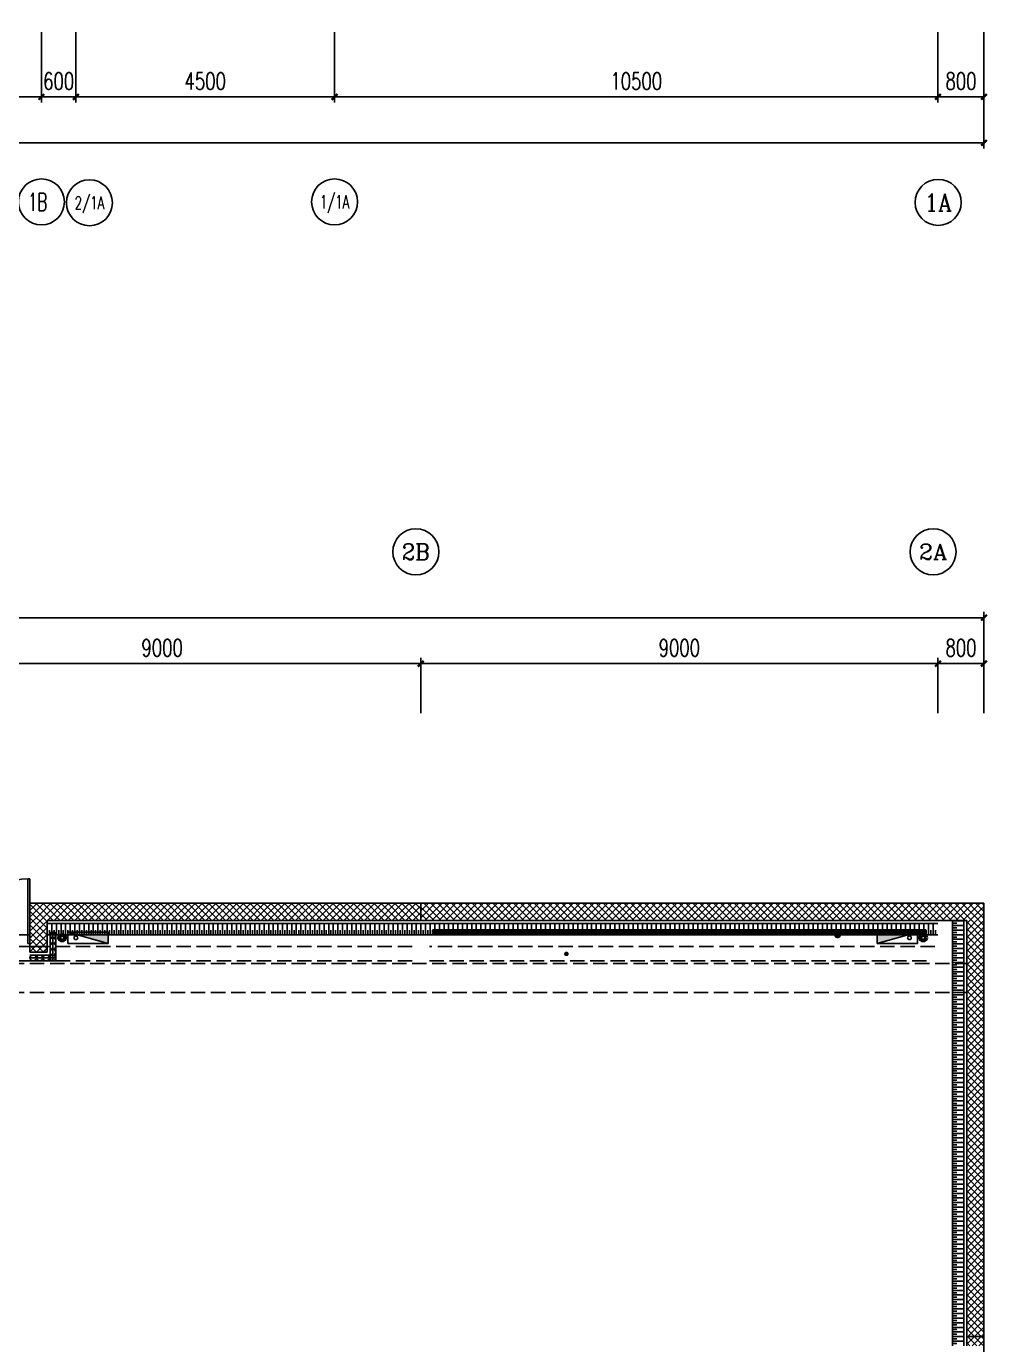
# Model space of a CAD drawing. Extents: x -474411 to 577939, y 0 to 1014176.
# Drawn here: x -144716 to -127990, y 715540 to 738480 of the extents above; entities that cross this region are included whole.
import ezdxf
from ezdxf.enums import TextEntityAlignment as Align

# ---------------------------------------------------------------- set-up
doc = ezdxf.new("R2010")
doc.units = 0
doc.header["$LTSCALE"] = 1000
doc.header["$MEASUREMENT"] = 0
doc.linetypes.add('CENTER', pattern=[2, 1.25, -0.25, 0.25, -0.25])
doc.linetypes.add('DASH', pattern=[0.35, 0.25, -0.1])
doc.layers.get('Defpoints').update_dxf_attribs({"color": 210})
for name, color, linetype in [('10平面$0$WINDOW', 4, 'Continuous'), ('A-AXIS-D', 1, 'Continuous'), ('A-AXIS-SYMB', 3, 'Continuous'), ('A-HATCH-2', 251, 'Continuous'), ('A-LIN-V', 9, 'Continuous'), ('A-SFCE', 30, 'Continuous'), ('A-WINDOW', 140, 'Continuous'), ('AS-WALL', 40, 'Continuous'), ('AS-结构边线层', 200, 'Continuous'), ('DIM_SYMB', 3, 'Continuous'), ('PUB_HATCH', 8, 'Continuous'), ('PUB_TEXT', 7, 'Continuous'), ('SB_ZF消火栓', 10, 'Continuous')]:
    doc.layers.add(name, color=color, linetype=linetype)
doc.layers.add('LG-ZF消防', color=1, linetype='Continuous', lineweight=60)
doc.layers.add('柱间支撑', color=6, linetype='CENTER', lineweight=0)
doc.styles.add('_TCH_AXIS', font='COMPLEX', dxfattribs={"bigfont": 'GBCBIG'})
doc.styles.add('_TCH_DIM_T3', font='SIMPLEX', dxfattribs={"width": 0.705882, "bigfont": 'GBCBIG'})
doc.dimstyles.new('_TCH_ARCH&&100', dxfattribs={"dimtxt": 297.5, "dimasz": 100, "dimexe": 100, "dimexo": 100, "dimgap": 126.25, "dimtad": 1, "dimdec": 0, "dimzin": 0, "dimdsep": 46, "dimtxsty": '_TCH_DIM_T3', "dimblk": 'ARCHTICK', "dimcen": 0.09, "dimclrt": 7, "dimazin": 2, "dimtfac": 1, "dimtdec": 0, "dimtix": 1, "dimtmove": 2, "dimatfit": 3, "dimfxl": 0, "dimtolj": 1, "dimtzin": 0, "dimarcsym": 0})
pattern_1 = [(45, (60, 0), (-60.000061, 60.000061), []), (135, (60, 0), (-60.000061, -60.000061), [])]

# ---------------------------------------------------------------- blocks, each defined once
blk = doc.blocks.new('42343243')
at = {"color": 8}
for p, q in [((-144692, 1222468), (-144692, 1223598)), ((-144692, 1223598), (-144654, 1223598)), ((-144654, 1222468), (-144654, 1223598)), ((-144692, 1222468), (-144654, 1222468))]:
    blk.add_line(p, q, dxfattribs=at)
blk.add_ellipse((-144647, 1222467), major_axis=(800, 800), ratio=1, start_param=0.824655, end_param=2.351373, dxfattribs=at)
at = {"layer": '10平面$0$WINDOW', "color": 8}
blk.add_line((-144654, 1222620), (-146154, 1222620), dxfattribs=at)
at = {"layer": 'AS-WALL', "color": 8}
for p, q in [((-144654, 1222620), (-144654, 1223170)), ((-137854, 1223170), (-144654, 1223170)), ((-137854, 1222870), (-137854, 1223170)), ((-144354, 1222320), (-144354, 1222870)), ((-137854, 1222870), (-144354, 1222870)), ((-144654, 1222620), (-144654, 1222320)), ((-144654, 1222320), (-144354, 1222320))]:
    blk.add_line(p, q, dxfattribs=at)
at = {"layer": 'PUB_HATCH', "color": 8, "linetype": 'Continuous'}
for p, q in [((-144654, 1223167), (-144653, 1223169)), ((-144653, 1223169), (-144651, 1223170)), ((-144593, 1223109), (-144531, 1223170)), ((-144249, 1222870), (-144549, 1223170)), ((-144533, 1223049), (-144411, 1223170)), ((-144473, 1222989), (-144291, 1223170)), ((-144129, 1222870), (-144429, 1223170)), ((-144413, 1222929), (-144171, 1223170)), ((-144351, 1222870), (-144051, 1223170)), ((-144009, 1222870), (-144309, 1223170)), ((-144231, 1222870), (-143931, 1223170)), ((-143889, 1222870), (-144189, 1223170)), ((-144111, 1222870), (-143811, 1223170)), ((-143769, 1222870), (-144069, 1223170)), ((-143991, 1222870), (-143691, 1223170)), ((-143649, 1222870), (-143949, 1223170)), ((-143871, 1222870), (-143571, 1223170)), ((-143529, 1222870), (-143829, 1223170)), ((-143751, 1222870), (-143451, 1223170)), ((-143409, 1222870), (-143709, 1223170)), ((-143631, 1222870), (-143331, 1223170)), ((-143289, 1222870), (-143589, 1223170)), ((-143511, 1222870), (-143211, 1223170)), ((-143169, 1222870), (-143469, 1223170)), ((-143391, 1222870), (-143091, 1223170)), ((-143049, 1222870), (-143349, 1223170)), ((-143271, 1222870), (-142971, 1223170)), ((-142929, 1222870), (-143229, 1223170)), ((-143151, 1222870), (-142851, 1223170)), ((-142809, 1222870), (-143109, 1223170)), ((-143031, 1222870), (-142731, 1223170)), ((-142689, 1222870), (-142989, 1223170)), ((-142911, 1222870), (-142611, 1223170)), ((-142569, 1222870), (-142869, 1223170)), ((-142791, 1222870), (-142491, 1223170)), ((-142449, 1222870), (-142749, 1223170)), ((-142671, 1222870), (-142371, 1223170)), ((-142329, 1222870), (-142629, 1223170)), ((-142551, 1222870), (-142251, 1223170)), ((-142209, 1222870), (-142509, 1223170)), ((-142431, 1222870), (-142131, 1223170)), ((-142089, 1222870), (-142389, 1223170)), ((-142311, 1222870), (-142011, 1223170)), ((-141969, 1222870), (-142269, 1223170)), ((-142191, 1222870), (-141891, 1223170)), ((-141849, 1222870), (-142149, 1223170)), ((-142071, 1222870), (-141771, 1223170)), ((-141729, 1222870), (-142029, 1223170)), ((-141951, 1222870), (-141651, 1223170)), ((-141609, 1222870), (-141909, 1223170)), ((-141831, 1222870), (-141531, 1223170)), ((-141489, 1222870), (-141789, 1223170)), ((-141711, 1222870), (-141411, 1223170)), ((-141369, 1222870), (-141669, 1223170)), ((-141591, 1222870), (-141291, 1223170)), ((-141249, 1222870), (-141549, 1223170)), ((-141471, 1222870), (-141171, 1223170)), ((-141129, 1222870), (-141429, 1223170)), ((-141351, 1222870), (-141051, 1223170)), ((-141009, 1222870), (-141309, 1223170)), ((-141231, 1222870), (-140931, 1223170)), ((-140889, 1222870), (-141189, 1223170)), ((-141111, 1222870), (-140811, 1223170)), ((-140769, 1222870), (-141069, 1223170)), ((-140991, 1222870), (-140691, 1223170)), ((-140649, 1222870), (-140949, 1223170)), ((-140871, 1222870), (-140571, 1223170)), ((-140529, 1222870), (-140829, 1223170)), ((-140751, 1222870), (-140451, 1223170)), ((-140409, 1222870), (-140709, 1223170)), ((-140631, 1222870), (-140331, 1223170)), ((-140289, 1222870), (-140589, 1223170)), ((-140511, 1222870), (-140211, 1223170)), ((-140169, 1222870), (-140469, 1223170)), ((-140391, 1222870), (-140091, 1223170)), ((-140049, 1222870), (-140349, 1223170)), ((-140271, 1222870), (-139971, 1223170)), ((-139929, 1222870), (-140229, 1223170)), ((-140151, 1222870), (-139851, 1223170)), ((-139809, 1222870), (-140109, 1223170)), ((-140031, 1222870), (-139731, 1223170)), ((-139689, 1222870), (-139989, 1223170)), ((-139911, 1222870), (-139611, 1223170)), ((-139569, 1222870), (-139869, 1223170)), ((-139791, 1222870), (-139491, 1223170)), ((-139449, 1222870), (-139749, 1223170)), ((-139671, 1222870), (-139371, 1223170)), ((-139329, 1222870), (-139629, 1223170)), ((-139551, 1222870), (-139251, 1223170)), ((-139209, 1222870), (-139509, 1223170)), ((-139431, 1222870), (-139131, 1223170)), ((-139089, 1222870), (-139389, 1223170)), ((-139311, 1222870), (-139011, 1223170)), ((-138969, 1222870), (-139269, 1223170)), ((-139191, 1222870), (-138891, 1223170)), ((-138849, 1222870), (-139149, 1223170)), ((-139071, 1222870), (-138771, 1223170)), ((-138729, 1222870), (-139029, 1223170)), ((-138951, 1222870), (-138651, 1223170)), ((-138609, 1222870), (-138909, 1223170)), ((-138831, 1222870), (-138531, 1223170)), ((-138489, 1222870), (-138789, 1223170)), ((-138711, 1222870), (-138411, 1223170)), ((-138369, 1222870), (-138669, 1223170)), ((-138591, 1222870), (-138291, 1223170)), ((-138249, 1222870), (-138549, 1223170)), ((-138471, 1222870), (-138171, 1223170)), ((-138129, 1222870), (-138429, 1223170)), ((-138351, 1222870), (-138051, 1223170)), ((-138009, 1222870), (-138309, 1223170)), ((-138231, 1222870), (-137931, 1223170)), ((-137889, 1222870), (-138189, 1223170)), ((-137854, 1222955), (-138069, 1223170)), ((-137854, 1223075), (-137949, 1223170)), ((-144354, 1222855), (-144654, 1223155)), ((-144654, 1223047), (-144593, 1223109)), ((-144654, 1222927), (-144533, 1223049)), ((-144354, 1222735), (-144654, 1223035)), ((-144654, 1222807), (-144473, 1222989)), ((-144654, 1222687), (-144413, 1222929)), ((-138111, 1222870), (-137854, 1223127)), ((-137991, 1222870), (-137854, 1223007)), ((-144354, 1222615), (-144654, 1222915)), ((-144354, 1222495), (-144654, 1222795)), ((-144628, 1222594), (-144354, 1222867)), ((-144568, 1222534), (-144354, 1222747)), ((-137871, 1222870), (-137854, 1222887)), ((-144354, 1222375), (-144654, 1222675)), ((-144654, 1222567), (-144628, 1222594)), ((-144419, 1222320), (-144654, 1222555)), ((-144654, 1222447), (-144568, 1222534)), ((-144654, 1222327), (-144508, 1222474)), ((-144508, 1222474), (-144354, 1222627)), ((-144448, 1222414), (-144354, 1222507)), ((-144539, 1222320), (-144654, 1222435)), ((-144541, 1222320), (-144448, 1222414)), ((-144421, 1222320), (-144388, 1222354)), ((-144388, 1222354), (-144354, 1222387))]:
    blk.add_line(p, q, dxfattribs=at)
blk = doc.blocks.new('43243')
at = {"layer": 'AS-结构边线层', "color": 8}
blk.add_lwpolyline([(-128054, 658060), (-128054, 681330), (-128354, 681330), (-128354, 696460), (-128054, 696460), (-128054, 715680), (-128354, 715680), (-128354, 722920), (-128354, 722920), (-144354, 722920), (-144354, 722470), (-146454, 722470), (-146454, 722920), (-155994, 722920)], dxfattribs=at)
blk = doc.blocks.new('w42343')
at = {"layer": 'A-HATCH-2', "linetype": 'DASH'}
for p, q in [((-263654, 722170), (-128354, 722170)), ((-263654, 721670), (-128354, 721670))]:
    blk.add_line(p, q, dxfattribs=at)
blk = doc.blocks.new('34242343243')
at = {"color": 8}
for p, q in [((-144354, 722670), (-144354, 722870)), ((-144274, 722670), (-144274, 722870)), ((-144194, 722670), (-144194, 722870)), ((-144113, 722670), (-144113, 722870)), ((-144033, 722670), (-144033, 722870)), ((-143953, 722670), (-143953, 722870)), ((-143872, 722670), (-143872, 722870)), ((-143792, 722670), (-143792, 722870)), ((-143712, 722670), (-143712, 722870)), ((-143632, 722670), (-143632, 722870)), ((-143551, 722670), (-143551, 722870)), ((-143471, 722670), (-143471, 722870)), ((-143391, 722670), (-143391, 722870)), ((-143310, 722670), (-143310, 722870)), ((-143230, 722670), (-143230, 722870)), ((-143150, 722670), (-143150, 722870)), ((-143070, 722670), (-143070, 722870)), ((-142989, 722670), (-142989, 722870)), ((-142909, 722670), (-142909, 722870)), ((-142829, 722670), (-142829, 722870)), ((-142748, 722670), (-142748, 722870)), ((-142668, 722670), (-142668, 722870)), ((-142588, 722670), (-142588, 722870)), ((-142508, 722670), (-142508, 722870)), ((-142427, 722670), (-142427, 722870)), ((-142347, 722670), (-142347, 722870)), ((-142267, 722670), (-142267, 722870)), ((-142186, 722670), (-142186, 722870)), ((-142106, 722670), (-142106, 722870)), ((-142026, 722670), (-142026, 722870)), ((-141945, 722670), (-141945, 722870)), ((-141865, 722670), (-141865, 722870)), ((-141785, 722670), (-141785, 722870)), ((-141705, 722670), (-141705, 722870)), ((-141624, 722670), (-141624, 722870)), ((-141544, 722670), (-141544, 722870)), ((-141464, 722670), (-141464, 722870)), ((-141383, 722670), (-141383, 722870)), ((-141303, 722670), (-141303, 722870)), ((-141223, 722670), (-141223, 722870)), ((-141143, 722670), (-141143, 722870)), ((-141062, 722670), (-141062, 722870)), ((-140982, 722670), (-140982, 722870)), ((-140902, 722670), (-140902, 722870)), ((-140821, 722670), (-140821, 722870)), ((-140741, 722670), (-140741, 722870)), ((-140661, 722670), (-140661, 722870)), ((-140581, 722670), (-140581, 722870)), ((-140500, 722670), (-140500, 722870)), ((-140420, 722670), (-140420, 722870)), ((-140340, 722670), (-140340, 722870)), ((-140259, 722670), (-140259, 722870)), ((-140179, 722670), (-140179, 722870)), ((-140099, 722670), (-140099, 722870)), ((-140019, 722670), (-140019, 722870)), ((-139938, 722670), (-139938, 722870)), ((-139858, 722670), (-139858, 722870)), ((-139778, 722670), (-139778, 722870)), ((-139697, 722670), (-139697, 722870)), ((-139617, 722670), (-139617, 722870)), ((-139537, 722670), (-139537, 722870)), ((-139456, 722670), (-139456, 722870)), ((-139376, 722670), (-139376, 722870)), ((-139296, 722670), (-139296, 722870)), ((-139216, 722670), (-139216, 722870)), ((-139135, 722670), (-139135, 722870)), ((-139055, 722670), (-139055, 722870)), ((-138975, 722670), (-138975, 722870)), ((-138894, 722670), (-138894, 722870)), ((-138814, 722670), (-138814, 722870)), ((-138734, 722670), (-138734, 722870)), ((-138654, 722670), (-138654, 722870)), ((-138573, 722670), (-138573, 722870)), ((-138493, 722670), (-138493, 722870)), ((-138413, 722670), (-138413, 722870)), ((-138332, 722670), (-138332, 722870)), ((-138252, 722670), (-138252, 722870)), ((-138172, 722670), (-138172, 722870)), ((-138092, 722670), (-138092, 722870)), ((-138011, 722670), (-138011, 722870)), ((-137931, 722670), (-137931, 722870)), ((-137851, 722670), (-137851, 722870)), ((-137770, 722670), (-137770, 722870)), ((-137690, 722670), (-137690, 722870)), ((-137610, 722670), (-137610, 722870)), ((-137530, 722670), (-137530, 722870)), ((-137449, 722670), (-137449, 722870)), ((-137369, 722670), (-137369, 722870)), ((-137289, 722670), (-137289, 722870)), ((-137208, 722670), (-137208, 722870)), ((-137128, 722670), (-137128, 722870)), ((-137048, 722670), (-137048, 722870)), ((-136967, 722670), (-136967, 722870)), ((-136887, 722670), (-136887, 722870)), ((-136807, 722670), (-136807, 722870)), ((-136727, 722670), (-136727, 722870)), ((-136646, 722670), (-136646, 722870)), ((-136566, 722670), (-136566, 722870)), ((-136486, 722670), (-136486, 722870)), ((-136405, 722670), (-136405, 722870)), ((-136325, 722670), (-136325, 722870)), ((-136245, 722670), (-136245, 722870)), ((-136165, 722670), (-136165, 722870)), ((-136084, 722670), (-136084, 722870)), ((-136004, 722670), (-136004, 722870)), ((-135924, 722670), (-135924, 722870)), ((-135843, 722670), (-135843, 722870)), ((-135763, 722670), (-135763, 722870)), ((-135683, 722670), (-135683, 722870)), ((-135603, 722670), (-135603, 722870)), ((-135522, 722670), (-135522, 722870)), ((-135442, 722670), (-135442, 722870)), ((-135362, 722670), (-135362, 722870)), ((-135281, 722670), (-135281, 722870)), ((-135201, 722670), (-135201, 722870)), ((-135121, 722670), (-135121, 722870)), ((-135041, 722670), (-135041, 722870)), ((-134960, 722670), (-134960, 722870)), ((-134880, 722670), (-134880, 722870)), ((-134800, 722670), (-134800, 722870)), ((-134719, 722670), (-134719, 722870)), ((-134639, 722670), (-134639, 722870)), ((-134559, 722670), (-134559, 722870)), ((-134478, 722670), (-134478, 722870)), ((-134398, 722670), (-134398, 722870)), ((-134318, 722670), (-134318, 722870)), ((-134238, 722670), (-134238, 722870)), ((-134157, 722670), (-134157, 722870)), ((-134077, 722670), (-134077, 722870)), ((-133997, 722670), (-133997, 722870)), ((-133916, 722670), (-133916, 722870)), ((-133836, 722670), (-133836, 722870)), ((-133756, 722670), (-133756, 722870)), ((-133676, 722670), (-133676, 722870)), ((-133595, 722670), (-133595, 722870)), ((-133515, 722670), (-133515, 722870)), ((-133435, 722670), (-133435, 722870)), ((-133354, 722670), (-133354, 722870)), ((-133274, 722670), (-133274, 722870)), ((-133194, 722670), (-133194, 722870)), ((-133114, 722670), (-133114, 722870)), ((-133033, 722670), (-133033, 722870)), ((-132953, 722670), (-132953, 722870)), ((-132873, 722670), (-132873, 722870)), ((-132792, 722670), (-132792, 722870)), ((-132712, 722670), (-132712, 722870)), ((-132632, 722670), (-132632, 722870)), ((-132552, 722670), (-132552, 722870)), ((-132471, 722670), (-132471, 722870)), ((-132391, 722670), (-132391, 722870)), ((-132311, 722670), (-132311, 722870)), ((-132230, 722670), (-132230, 722870)), ((-132150, 722670), (-132150, 722870)), ((-132070, 722670), (-132070, 722870)), ((-131989, 722670), (-131989, 722870)), ((-131909, 722670), (-131909, 722870)), ((-131829, 722670), (-131829, 722870)), ((-131749, 722670), (-131749, 722870)), ((-131668, 722670), (-131668, 722870)), ((-131588, 722670), (-131588, 722870)), ((-131508, 722670), (-131508, 722870)), ((-131427, 722670), (-131427, 722870)), ((-131347, 722670), (-131347, 722870)), ((-131267, 722670), (-131267, 722870)), ((-131187, 722670), (-131187, 722870)), ((-131106, 722670), (-131106, 722870)), ((-131026, 722670), (-131026, 722870)), ((-130946, 722670), (-130946, 722870)), ((-130865, 722670), (-130865, 722870)), ((-130785, 722670), (-130785, 722870)), ((-130705, 722670), (-130705, 722870)), ((-130625, 722670), (-130625, 722870)), ((-130544, 722670), (-130544, 722870)), ((-130464, 722670), (-130464, 722870)), ((-130384, 722670), (-130384, 722870)), ((-130303, 722670), (-130303, 722870)), ((-130223, 722670), (-130223, 722870)), ((-130143, 722670), (-130143, 722870)), ((-130063, 722670), (-130063, 722870)), ((-129982, 722670), (-129982, 722870)), ((-129902, 722670), (-129902, 722870)), ((-129822, 722670), (-129822, 722870)), ((-129741, 722670), (-129741, 722870)), ((-129661, 722670), (-129661, 722870)), ((-129581, 722670), (-129581, 722870)), ((-129501, 722670), (-129501, 722870)), ((-129420, 722670), (-129420, 722870)), ((-129340, 722670), (-129340, 722870)), ((-129260, 722670), (-129260, 722870)), ((-129179, 722670), (-129179, 722870)), ((-129099, 722670), (-129099, 722870)), ((-129019, 722670), (-129019, 722870)), ((-128938, 722670), (-128938, 722870)), ((-128604, 722914), (-128404, 722914)), ((-128604, 722874), (-128524, 722874)), ((-144314, 722670), (-144314, 722750)), ((-144304, 722620), (-144304, 722720)), ((-144304, 722520), (-144304, 722620)), ((-144254, 722620), (-144254, 722720)), ((-144254, 722520), (-144254, 722620)), ((-144234, 722670), (-144234, 722750)), ((-144204, 722620), (-144204, 722720)), ((-144204, 722520), (-144204, 722620)), ((-144153, 722670), (-144153, 722750)), ((-144073, 722670), (-144073, 722750)), ((-143993, 722670), (-143993, 722750)), ((-143913, 722670), (-143913, 722750)), ((-143832, 722670), (-143832, 722750)), ((-143752, 722670), (-143752, 722750)), ((-143672, 722670), (-143672, 722750)), ((-143591, 722670), (-143591, 722750)), ((-143511, 722670), (-143511, 722750)), ((-143431, 722670), (-143431, 722750)), ((-143351, 722670), (-143351, 722750)), ((-143270, 722670), (-143270, 722750)), ((-143190, 722670), (-143190, 722750)), ((-143110, 722670), (-143110, 722750)), ((-143029, 722670), (-143029, 722750)), ((-142949, 722670), (-142949, 722750)), ((-142869, 722670), (-142869, 722750)), ((-142789, 722670), (-142789, 722750)), ((-142708, 722670), (-142708, 722750)), ((-142628, 722670), (-142628, 722750)), ((-142548, 722670), (-142548, 722750)), ((-142467, 722670), (-142467, 722750)), ((-142387, 722670), (-142387, 722750)), ((-142307, 722670), (-142307, 722750)), ((-142226, 722670), (-142226, 722750)), ((-142146, 722670), (-142146, 722750)), ((-142066, 722670), (-142066, 722750)), ((-141986, 722670), (-141986, 722750)), ((-141905, 722670), (-141905, 722750)), ((-141825, 722670), (-141825, 722750)), ((-141745, 722670), (-141745, 722750)), ((-141664, 722670), (-141664, 722750)), ((-141584, 722670), (-141584, 722750)), ((-141504, 722670), (-141504, 722750)), ((-141424, 722670), (-141424, 722750)), ((-141343, 722670), (-141343, 722750)), ((-141263, 722670), (-141263, 722750)), ((-141183, 722670), (-141183, 722750)), ((-141102, 722670), (-141102, 722750)), ((-141022, 722670), (-141022, 722750)), ((-140942, 722670), (-140942, 722750)), ((-140862, 722670), (-140862, 722750)), ((-140781, 722670), (-140781, 722750)), ((-140701, 722670), (-140701, 722750)), ((-140621, 722670), (-140621, 722750)), ((-140540, 722670), (-140540, 722750)), ((-140460, 722670), (-140460, 722750)), ((-140380, 722670), (-140380, 722750)), ((-140300, 722670), (-140300, 722750)), ((-140219, 722670), (-140219, 722750)), ((-140139, 722670), (-140139, 722750)), ((-140059, 722670), (-140059, 722750)), ((-139978, 722670), (-139978, 722750)), ((-139898, 722670), (-139898, 722750)), ((-139818, 722670), (-139818, 722750)), ((-139738, 722670), (-139738, 722750)), ((-139657, 722670), (-139657, 722750)), ((-139577, 722670), (-139577, 722750)), ((-139497, 722670), (-139497, 722750)), ((-139416, 722670), (-139416, 722750)), ((-139336, 722670), (-139336, 722750)), ((-139256, 722670), (-139256, 722750)), ((-139175, 722670), (-139175, 722750)), ((-139095, 722670), (-139095, 722750)), ((-139015, 722670), (-139015, 722750)), ((-138935, 722670), (-138935, 722750)), ((-138854, 722670), (-138854, 722750)), ((-138774, 722670), (-138774, 722750)), ((-138694, 722670), (-138694, 722750)), ((-138613, 722670), (-138613, 722750)), ((-138533, 722670), (-138533, 722750)), ((-138453, 722670), (-138453, 722750)), ((-138373, 722670), (-138373, 722750)), ((-138292, 722670), (-138292, 722750)), ((-138212, 722670), (-138212, 722750)), ((-138132, 722670), (-138132, 722750)), ((-138051, 722670), (-138051, 722750)), ((-137971, 722670), (-137971, 722750)), ((-137891, 722670), (-137891, 722750)), ((-137811, 722670), (-137811, 722750)), ((-137730, 722670), (-137730, 722750)), ((-137650, 722670), (-137650, 722750)), ((-137570, 722670), (-137570, 722750)), ((-137489, 722670), (-137489, 722750)), ((-137409, 722670), (-137409, 722750)), ((-137329, 722670), (-137329, 722750)), ((-137249, 722670), (-137249, 722750)), ((-137168, 722670), (-137168, 722750)), ((-137088, 722670), (-137088, 722750)), ((-137008, 722670), (-137008, 722750)), ((-136927, 722670), (-136927, 722750)), ((-136847, 722670), (-136847, 722750)), ((-136767, 722670), (-136767, 722750)), ((-136686, 722670), (-136686, 722750)), ((-136606, 722670), (-136606, 722750)), ((-136526, 722670), (-136526, 722750)), ((-136446, 722670), (-136446, 722750)), ((-136365, 722670), (-136365, 722750)), ((-136285, 722670), (-136285, 722750)), ((-136205, 722670), (-136205, 722750)), ((-136124, 722670), (-136124, 722750)), ((-136044, 722670), (-136044, 722750)), ((-135964, 722670), (-135964, 722750)), ((-135884, 722670), (-135884, 722750)), ((-135803, 722670), (-135803, 722750)), ((-135723, 722670), (-135723, 722750)), ((-135643, 722670), (-135643, 722750)), ((-135562, 722670), (-135562, 722750)), ((-135482, 722670), (-135482, 722750)), ((-135402, 722670), (-135402, 722750)), ((-135322, 722670), (-135322, 722750)), ((-135241, 722670), (-135241, 722750)), ((-135161, 722670), (-135161, 722750)), ((-135081, 722670), (-135081, 722750)), ((-135000, 722670), (-135000, 722750)), ((-134920, 722670), (-134920, 722750)), ((-134840, 722670), (-134840, 722750)), ((-134760, 722670), (-134760, 722750)), ((-134679, 722670), (-134679, 722750)), ((-134599, 722670), (-134599, 722750)), ((-134519, 722670), (-134519, 722750)), ((-134438, 722670), (-134438, 722750)), ((-134358, 722670), (-134358, 722750)), ((-134278, 722670), (-134278, 722750)), ((-134197, 722670), (-134197, 722750)), ((-134117, 722670), (-134117, 722750)), ((-134037, 722670), (-134037, 722750)), ((-133957, 722670), (-133957, 722750)), ((-133876, 722670), (-133876, 722750)), ((-133796, 722670), (-133796, 722750)), ((-133716, 722670), (-133716, 722750)), ((-133635, 722670), (-133635, 722750)), ((-133555, 722670), (-133555, 722750)), ((-133475, 722670), (-133475, 722750)), ((-133395, 722670), (-133395, 722750)), ((-133314, 722670), (-133314, 722750)), ((-133234, 722670), (-133234, 722750)), ((-133154, 722670), (-133154, 722750)), ((-133073, 722670), (-133073, 722750)), ((-132993, 722670), (-132993, 722750)), ((-132913, 722670), (-132913, 722750)), ((-132833, 722670), (-132833, 722750)), ((-132752, 722670), (-132752, 722750)), ((-132672, 722670), (-132672, 722750)), ((-132592, 722670), (-132592, 722750)), ((-132511, 722670), (-132511, 722750)), ((-132431, 722670), (-132431, 722750)), ((-132351, 722670), (-132351, 722750)), ((-132271, 722670), (-132271, 722750)), ((-132190, 722670), (-132190, 722750)), ((-132110, 722670), (-132110, 722750)), ((-132030, 722670), (-132030, 722750)), ((-131949, 722670), (-131949, 722750)), ((-131869, 722670), (-131869, 722750)), ((-131789, 722670), (-131789, 722750)), ((-131708, 722670), (-131708, 722750)), ((-131628, 722670), (-131628, 722750)), ((-131548, 722670), (-131548, 722750)), ((-131468, 722670), (-131468, 722750)), ((-131387, 722670), (-131387, 722750)), ((-131307, 722670), (-131307, 722750)), ((-131227, 722670), (-131227, 722750)), ((-131146, 722670), (-131146, 722750)), ((-131066, 722670), (-131066, 722750)), ((-130986, 722670), (-130986, 722750)), ((-130906, 722670), (-130906, 722750)), ((-130825, 722670), (-130825, 722750)), ((-130745, 722670), (-130745, 722750)), ((-130665, 722670), (-130665, 722750)), ((-130584, 722670), (-130584, 722750)), ((-130504, 722670), (-130504, 722750)), ((-130424, 722670), (-130424, 722750)), ((-130344, 722670), (-130344, 722750)), ((-130263, 722670), (-130263, 722750)), ((-130183, 722670), (-130183, 722750)), ((-130103, 722670), (-130103, 722750)), ((-130022, 722670), (-130022, 722750)), ((-129942, 722670), (-129942, 722750)), ((-129862, 722670), (-129862, 722750)), ((-129782, 722670), (-129782, 722750)), ((-129701, 722670), (-129701, 722750)), ((-129621, 722670), (-129621, 722750)), ((-129541, 722670), (-129541, 722750)), ((-129460, 722670), (-129460, 722750)), ((-129380, 722670), (-129380, 722750)), ((-129300, 722670), (-129300, 722750)), ((-129219, 722670), (-129219, 722750)), ((-129139, 722670), (-129139, 722750)), ((-129059, 722670), (-129059, 722750)), ((-128979, 722670), (-128979, 722750)), ((-128898, 722670), (-128898, 722750)), ((-128604, 722834), (-128404, 722834)), ((-128604, 722793), (-128524, 722793)), ((-128604, 722753), (-128404, 722753)), ((-128604, 722713), (-128524, 722713)), ((-128604, 722673), (-128404, 722673)), ((-128604, 722633), (-128524, 722633)), ((-144304, 722420), (-144304, 722520)), ((-144304, 722320), (-144304, 722420)), ((-144254, 722420), (-144254, 722520)), ((-144254, 722320), (-144254, 722420)), ((-144204, 722420), (-144204, 722520)), ((-144204, 722320), (-144204, 722420)), ((-128604, 722593), (-128404, 722593)), ((-128604, 722552), (-128524, 722552)), ((-128604, 722512), (-128404, 722512)), ((-128604, 722472), (-128524, 722472)), ((-128604, 722432), (-128404, 722432)), ((-128604, 722392), (-128524, 722392)), ((-144542, 722320), (-144654, 722320)), ((-144542, 722270), (-144654, 722270)), ((-144542, 722220), (-144654, 722220)), ((-144429, 722320), (-144542, 722320)), ((-144429, 722270), (-144542, 722270)), ((-144429, 722220), (-144542, 722220)), ((-144317, 722320), (-144429, 722320)), ((-144317, 722270), (-144429, 722270)), ((-144317, 722220), (-144429, 722220)), ((-144204, 722320), (-144317, 722320)), ((-144204, 722270), (-144317, 722270)), ((-144204, 722220), (-144317, 722220)), ((-144304, 722220), (-144304, 722320)), ((-144254, 722220), (-144254, 722320)), ((-144204, 722220), (-144204, 722320)), ((-128604, 722351), (-128404, 722351)), ((-128604, 722311), (-128524, 722311)), ((-128604, 722271), (-128404, 722271)), ((-128604, 722231), (-128524, 722231)), ((-128604, 722191), (-128404, 722191)), ((-128604, 722150), (-128524, 722150)), ((-128604, 722110), (-128404, 722110)), ((-128604, 722070), (-128524, 722070)), ((-128604, 722030), (-128404, 722030)), ((-128604, 721990), (-128524, 721990)), ((-128604, 721950), (-128404, 721950)), ((-128604, 721909), (-128524, 721909)), ((-128604, 721869), (-128404, 721869)), ((-128604, 721829), (-128524, 721829)), ((-128604, 721789), (-128404, 721789)), ((-128604, 721749), (-128524, 721749)), ((-128604, 721708), (-128404, 721708)), ((-128604, 721668), (-128524, 721668)), ((-128604, 721628), (-128404, 721628)), ((-128604, 721588), (-128524, 721588)), ((-128604, 721548), (-128404, 721548)), ((-128604, 721508), (-128524, 721508)), ((-128604, 721467), (-128404, 721467)), ((-128604, 721427), (-128524, 721427)), ((-128604, 721387), (-128404, 721387)), ((-128604, 721347), (-128524, 721347)), ((-128604, 721307), (-128404, 721307)), ((-128604, 721266), (-128524, 721266)), ((-128604, 721226), (-128404, 721226)), ((-128604, 721186), (-128524, 721186)), ((-128604, 721146), (-128404, 721146)), ((-128604, 721106), (-128524, 721106)), ((-128604, 721065), (-128404, 721065)), ((-128604, 721025), (-128524, 721025)), ((-128604, 720985), (-128404, 720985)), ((-128604, 720945), (-128524, 720945)), ((-128604, 720905), (-128404, 720905)), ((-128604, 720865), (-128524, 720865)), ((-128604, 720824), (-128404, 720824)), ((-128604, 720784), (-128524, 720784)), ((-128604, 720744), (-128404, 720744)), ((-128604, 720704), (-128524, 720704)), ((-128604, 720664), (-128404, 720664)), ((-128604, 720623), (-128524, 720623)), ((-128604, 720583), (-128404, 720583)), ((-128604, 720543), (-128524, 720543)), ((-128604, 720503), (-128404, 720503)), ((-128604, 720463), (-128524, 720463)), ((-128604, 720423), (-128404, 720423)), ((-128604, 720382), (-128524, 720382)), ((-128604, 720342), (-128404, 720342)), ((-128604, 720302), (-128524, 720302)), ((-128604, 720262), (-128404, 720262)), ((-128604, 720222), (-128524, 720222)), ((-128604, 720181), (-128404, 720181)), ((-128604, 720141), (-128524, 720141)), ((-128604, 720101), (-128404, 720101)), ((-128604, 720061), (-128524, 720061)), ((-128604, 720021), (-128404, 720021)), ((-128604, 719981), (-128524, 719981)), ((-128604, 719940), (-128404, 719940)), ((-128604, 719900), (-128524, 719900)), ((-128604, 719860), (-128404, 719860)), ((-128604, 719820), (-128524, 719820)), ((-128604, 719780), (-128404, 719780)), ((-128604, 719739), (-128524, 719739)), ((-128604, 719699), (-128404, 719699)), ((-128604, 719659), (-128524, 719659)), ((-128604, 719619), (-128404, 719619)), ((-128604, 719579), (-128524, 719579)), ((-128604, 719538), (-128404, 719538)), ((-128604, 719498), (-128524, 719498)), ((-128604, 719458), (-128404, 719458)), ((-128604, 719418), (-128524, 719418)), ((-128604, 719378), (-128404, 719378)), ((-128604, 719338), (-128524, 719338)), ((-128604, 719297), (-128404, 719297)), ((-128604, 719257), (-128524, 719257)), ((-128604, 719217), (-128404, 719217)), ((-128604, 719177), (-128524, 719177)), ((-128604, 719137), (-128404, 719137)), ((-128604, 719096), (-128524, 719096)), ((-128604, 719056), (-128404, 719056)), ((-128604, 719016), (-128524, 719016)), ((-128604, 718976), (-128404, 718976)), ((-128604, 718936), (-128524, 718936)), ((-128604, 718896), (-128404, 718896)), ((-128604, 718855), (-128524, 718855)), ((-128604, 718815), (-128404, 718815)), ((-128604, 718775), (-128524, 718775)), ((-128604, 718735), (-128404, 718735)), ((-128604, 718695), (-128524, 718695)), ((-128604, 718654), (-128404, 718654)), ((-128604, 718614), (-128524, 718614)), ((-128604, 718574), (-128404, 718574)), ((-128604, 718534), (-128524, 718534)), ((-128604, 718494), (-128404, 718494)), ((-128604, 718453), (-128524, 718453)), ((-128604, 718413), (-128404, 718413)), ((-128604, 718373), (-128524, 718373)), ((-128604, 718333), (-128404, 718333)), ((-128604, 718293), (-128524, 718293)), ((-128604, 718253), (-128404, 718253)), ((-128604, 718212), (-128524, 718212)), ((-128604, 718172), (-128404, 718172)), ((-128604, 718132), (-128524, 718132)), ((-128604, 718092), (-128404, 718092)), ((-128604, 718052), (-128524, 718052)), ((-128604, 718011), (-128404, 718011)), ((-128604, 717971), (-128524, 717971)), ((-128604, 717931), (-128404, 717931)), ((-128604, 717891), (-128524, 717891)), ((-128604, 717851), (-128404, 717851)), ((-128604, 717811), (-128524, 717811)), ((-128604, 717770), (-128404, 717770)), ((-128604, 717730), (-128524, 717730)), ((-128604, 717690), (-128404, 717690)), ((-128604, 717650), (-128524, 717650)), ((-128604, 717610), (-128404, 717610)), ((-128604, 717569), (-128524, 717569)), ((-128604, 717529), (-128404, 717529)), ((-128604, 717489), (-128524, 717489)), ((-128604, 717449), (-128404, 717449)), ((-128604, 717409), (-128524, 717409)), ((-128604, 717368), (-128404, 717368)), ((-128604, 717328), (-128524, 717328)), ((-128604, 717288), (-128404, 717288)), ((-128604, 717248), (-128524, 717248)), ((-128604, 717208), (-128404, 717208)), ((-128604, 717168), (-128524, 717168)), ((-128604, 717127), (-128404, 717127)), ((-128604, 717087), (-128524, 717087)), ((-128604, 717047), (-128404, 717047)), ((-128604, 717007), (-128524, 717007)), ((-128604, 716967), (-128404, 716967)), ((-128604, 716926), (-128524, 716926)), ((-128604, 716886), (-128404, 716886)), ((-128604, 716846), (-128524, 716846)), ((-128604, 716806), (-128404, 716806)), ((-128604, 716766), (-128524, 716766)), ((-128604, 716726), (-128404, 716726)), ((-128604, 716685), (-128524, 716685)), ((-128604, 716645), (-128404, 716645)), ((-128604, 716605), (-128524, 716605)), ((-128604, 716565), (-128404, 716565)), ((-128604, 716525), (-128524, 716525)), ((-128604, 716484), (-128404, 716484)), ((-128604, 716444), (-128524, 716444)), ((-128604, 716404), (-128404, 716404)), ((-128604, 716364), (-128524, 716364)), ((-128604, 716324), (-128404, 716324)), ((-128604, 716284), (-128524, 716284)), ((-128604, 716243), (-128404, 716243)), ((-128604, 716203), (-128524, 716203)), ((-128604, 716163), (-128404, 716163)), ((-128604, 716123), (-128524, 716123)), ((-128604, 716083), (-128404, 716083)), ((-128604, 716042), (-128524, 716042)), ((-128604, 716002), (-128404, 716002)), ((-128604, 715962), (-128524, 715962)), ((-128604, 715922), (-128404, 715922)), ((-128604, 715882), (-128524, 715882)), ((-128604, 715841), (-128404, 715841)), ((-128604, 715801), (-128524, 715801)), ((-128604, 715761), (-128404, 715761)), ((-128604, 715721), (-128524, 715721)), ((-128604, 715681), (-128404, 715681)), ((-128604, 715641), (-128524, 715641)), ((-128604, 715600), (-128404, 715600)), ((-128604, 715560), (-128524, 715560))]:
    blk.add_line(p, q, dxfattribs=at)
at = {"color": 8, "extrusion": (0, 0, -1)}
for centre in [(-144254, 722670), (-144254, 722570), (-144254, 722470), (-144254, 722370), (-144254, 722270)]:
    blk.add_ellipse(centre, major_axis=(-50, 0), ratio=1, start_param=1.570791272447738, end_param=7.853976579627325, dxfattribs=at)
for centre in [(-144598, 722270), (-144485, 722270), (-144373, 722270), (-144260, 722270)]:
    blk.add_ellipse(centre, major_axis=(-56.2, 0), ratio=0.888889, dxfattribs=at)
at = {"layer": 'A-LIN-V', "color": 8}
for p, q in [((-128858, 722870), (-144354, 722870)), ((-128604, 715520), (-128604, 722914)), ((-128404, 715520), (-128404, 722914)), ((-128858, 722670), (-144354, 722670))]:
    blk.add_line(p, q, dxfattribs=at)
at = {"layer": 'Defpoints', "color": 8}
for p in [(-144274, 722670), (-144194, 722670), (-144113, 722670), (-144033, 722670), (-143953, 722670), (-143872, 722670), (-143792, 722670), (-143712, 722670), (-143632, 722670), (-143551, 722670), (-143471, 722670), (-143391, 722670), (-143310, 722670), (-143230, 722670), (-143150, 722670), (-143070, 722670), (-142989, 722670), (-142909, 722670), (-142829, 722670), (-142748, 722670), (-142668, 722670), (-142588, 722670), (-142508, 722670), (-142427, 722670), (-142347, 722670), (-142267, 722670), (-142186, 722670), (-142106, 722670), (-142026, 722670), (-141945, 722670), (-141865, 722670), (-141785, 722670), (-141705, 722670), (-141624, 722670), (-141544, 722670), (-141464, 722670), (-141383, 722670), (-141303, 722670), (-141223, 722670), (-141143, 722670), (-141062, 722670), (-140982, 722670), (-140902, 722670), (-140821, 722670), (-140741, 722670), (-140661, 722670), (-140581, 722670), (-140500, 722670), (-140420, 722670), (-140340, 722670), (-140259, 722670), (-140179, 722670), (-140099, 722670), (-140019, 722670), (-139938, 722670), (-139858, 722670), (-139778, 722670), (-139697, 722670), (-139617, 722670), (-139537, 722670), (-139456, 722670), (-139376, 722670), (-139296, 722670), (-139216, 722670), (-139135, 722670), (-139055, 722670), (-138975, 722670), (-138894, 722670), (-138814, 722670), (-138734, 722670), (-138654, 722670), (-138573, 722670), (-138493, 722670), (-138413, 722670), (-138332, 722670), (-138252, 722670), (-138172, 722670), (-138092, 722670), (-138011, 722670), (-137931, 722670), (-137851, 722670), (-137770, 722670), (-137690, 722670), (-137610, 722670), (-137530, 722670), (-137449, 722670), (-137369, 722670), (-137289, 722670), (-137208, 722670), (-137128, 722670), (-137048, 722670), (-136967, 722670), (-136887, 722670), (-136807, 722670), (-136727, 722670), (-136646, 722670), (-136566, 722670), (-136486, 722670), (-136405, 722670), (-136325, 722670), (-136245, 722670), (-136165, 722670), (-136084, 722670), (-136004, 722670), (-135924, 722670), (-135843, 722670), (-135763, 722670), (-135683, 722670), (-135603, 722670), (-135522, 722670), (-135442, 722670), (-135362, 722670), (-135281, 722670), (-135201, 722670), (-135121, 722670), (-135041, 722670), (-134960, 722670), (-134880, 722670), (-134800, 722670), (-134719, 722670), (-134639, 722670), (-134559, 722670), (-134478, 722670), (-134398, 722670), (-134318, 722670), (-134238, 722670), (-134157, 722670), (-134077, 722670), (-133997, 722670), (-133916, 722670), (-133836, 722670), (-133756, 722670), (-133676, 722670), (-133595, 722670), (-133515, 722670), (-133435, 722670), (-133354, 722670), (-133274, 722670), (-133194, 722670), (-133114, 722670), (-133033, 722670), (-132953, 722670), (-132873, 722670), (-132792, 722670), (-132712, 722670), (-132632, 722670), (-132552, 722670), (-132471, 722670), (-132391, 722670), (-132311, 722670), (-132230, 722670), (-132150, 722670), (-132070, 722670), (-131989, 722670), (-131909, 722670), (-131829, 722670), (-131749, 722670), (-131668, 722670), (-131588, 722670), (-131508, 722670), (-131427, 722670), (-131347, 722670), (-131267, 722670), (-131187, 722670), (-131106, 722670), (-131026, 722670), (-130946, 722670), (-130865, 722670), (-130785, 722670), (-130705, 722670), (-130625, 722670), (-130544, 722670), (-130464, 722670), (-130384, 722670), (-130303, 722670), (-130223, 722670), (-130143, 722670), (-130063, 722670), (-129982, 722670), (-129902, 722670), (-129822, 722670), (-129741, 722670), (-129661, 722670), (-129581, 722670), (-129501, 722670), (-129420, 722670), (-129340, 722670), (-129260, 722670), (-129179, 722670), (-129099, 722670), (-129019, 722670), (-128938, 722670), (-128858, 722670), (-128604, 722834), (-128604, 722753), (-128604, 722673), (-128604, 722593), (-128604, 722512), (-128604, 722432), (-128604, 722351), (-128604, 722271), (-128604, 722191), (-128604, 722110), (-128604, 722030), (-128604, 721950), (-128604, 721869), (-128604, 721789), (-128604, 721708), (-128604, 721628), (-128604, 721548), (-128604, 721467), (-128604, 721387), (-128604, 721307), (-128604, 721226), (-128604, 721146), (-128604, 721065), (-128604, 720985), (-128604, 720905), (-128604, 720824), (-128604, 720744), (-128604, 720664), (-128604, 720583), (-128604, 720503), (-128604, 720423), (-128604, 720342), (-128604, 720262), (-128604, 720181), (-128604, 720101), (-128604, 720021), (-128604, 719940), (-128604, 719860), (-128604, 719780), (-128604, 719699), (-128604, 719619), (-128604, 719538), (-128604, 719458), (-128604, 719378), (-128604, 719297), (-128604, 719217), (-128604, 719137), (-128604, 719056), (-128604, 718976), (-128604, 718896), (-128604, 718815), (-128604, 718735), (-128604, 718654), (-128604, 718574), (-128604, 718494), (-128604, 718413), (-128604, 718333), (-128604, 718253), (-128604, 718172), (-128604, 718092), (-128604, 718011), (-128604, 717931), (-128604, 717851), (-128604, 717770), (-128604, 717690), (-128604, 717610), (-128604, 717529), (-128604, 717449), (-128604, 717368), (-128604, 717288), (-128604, 717208), (-128604, 717127), (-128604, 717047), (-128604, 716967), (-128604, 716886), (-128604, 716806), (-128604, 716726), (-128604, 716645), (-128604, 716565), (-128604, 716484), (-128604, 716404), (-128604, 716324), (-128604, 716243), (-128604, 716163), (-128604, 716083), (-128604, 716002), (-128604, 715922), (-128604, 715841), (-128604, 715761), (-128604, 715681), (-128604, 715600)]:
    blk.add_point(p, dxfattribs=at)
blk = doc.blocks.new('234243242332')
at = {"layer": 'SB_ZF消火栓'}
for points in [[(-143994, 722720), (-143294, 722720), (-143294, 722520)], [(-129211, 722720), (-129911, 722720), (-129911, 722520)]]:
    blk.add_hatch(color=8, dxfattribs=at).paths.add_polyline_path(points)
at = {"layer": 'LG-ZF消防', "color": 8, "linetype": 'Continuous'}
for centre in [(-144094, 722620), (-129111, 722620)]:
    blk.add_circle(centre, 50, dxfattribs=at)
at = {"layer": 'SB_ZF消火栓', "color": 8}
for p, q in [((-143994, 722520), (-143994, 722720)), ((-143994, 722720), (-143294, 722720)), ((-143294, 722520), (-143994, 722720)), ((-143294, 722520), (-143294, 722720)), ((-129211, 722720), (-129911, 722720)), ((-129911, 722520), (-129911, 722720)), ((-129911, 722520), (-129211, 722720)), ((-129211, 722520), (-129211, 722720)), ((-143294, 722520), (-143994, 722520)), ((-129911, 722520), (-129211, 722520))]:
    blk.add_line(p, q, dxfattribs=at)
for centre in [(-143854, 722620), (-129351, 722620)]:
    blk.add_circle(centre, 32.5, dxfattribs=at)
blk = doc.blocks.new('_ArchTick')
at = {"color": 0, "linetype": 'ByBlock', "const_width": 0.4}
blk.add_lwpolyline([(-0.5, -0.5), (0.5, 0.5)], dxfattribs=at)
blk = doc.blocks.new('*D605')
at = {"layer": 'A-AXIS-D', "color": 0, "lineweight": -2}
for p, q in [((-160954, 738380), (-160954, 737153)), ((-144454, 738380), (-144454, 737153)), ((-160954, 737253), (-144454, 737253))]:
    blk.add_line(p, q, dxfattribs=at)
at = {"layer": 'Defpoints', "color": 0}
for p in [(-160954, 738480), (-144454, 738480), (-144454, 737253)]:
    blk.add_point(p, dxfattribs=at)
at = {"layer": 'A-AXIS-D', "color": 0, "lineweight": -2, "xscale": 100, "yscale": 100, "zscale": 100, "rotation": 180}
blk.add_blockref('_ArchTick', (-160954, 737253), dxfattribs=at)
at = {"layer": 'A-AXIS-D', "color": 0, "lineweight": -2, "xscale": 100, "yscale": 100, "zscale": 100}
blk.add_blockref('_ArchTick', (-144454, 737253), dxfattribs=at)
at = {"layer": 'A-AXIS-D', "color": 7, "insert": (-152704, 737528), "char_height": 297.5, "attachment_point": 5, "style": '_TCH_DIM_T3'}
blk.add_mtext('\\A1;16500', dxfattribs=at)
blk = doc.blocks.new('*D606')
at = {"layer": 'A-AXIS-D', "color": 0, "lineweight": -2}
for p, q in [((-144454, 738380), (-144454, 737153)), ((-143854, 738380), (-143854, 737153)), ((-144454, 737253), (-143854, 737253))]:
    blk.add_line(p, q, dxfattribs=at)
at = {"layer": 'Defpoints', "color": 0}
for p in [(-144454, 738480), (-143854, 738480), (-143854, 737253)]:
    blk.add_point(p, dxfattribs=at)
at = {"layer": 'A-AXIS-D', "color": 0, "lineweight": -2, "xscale": 100, "yscale": 100, "zscale": 100, "rotation": 180}
blk.add_blockref('_ArchTick', (-144454, 737253), dxfattribs=at)
at = {"layer": 'A-AXIS-D', "color": 0, "lineweight": -2, "xscale": 100, "yscale": 100, "zscale": 100}
blk.add_blockref('_ArchTick', (-143854, 737253), dxfattribs=at)
at = {"layer": 'A-AXIS-D', "color": 7, "insert": (-144154, 737528), "char_height": 297.5, "attachment_point": 5, "style": '_TCH_DIM_T3'}
blk.add_mtext('\\A1;600', dxfattribs=at)
blk = doc.blocks.new('*D607')
at = {"layer": 'A-AXIS-D', "color": 0, "lineweight": -2}
for p, q in [((-143854, 738380), (-143854, 737153)), ((-139354, 738380), (-139354, 737153)), ((-143854, 737253), (-139354, 737253))]:
    blk.add_line(p, q, dxfattribs=at)
at = {"layer": 'Defpoints', "color": 0}
for p in [(-143854, 738480), (-139354, 738480), (-139354, 737253)]:
    blk.add_point(p, dxfattribs=at)
at = {"layer": 'A-AXIS-D', "color": 0, "lineweight": -2, "xscale": 100, "yscale": 100, "zscale": 100, "rotation": 180}
blk.add_blockref('_ArchTick', (-143854, 737253), dxfattribs=at)
at = {"layer": 'A-AXIS-D', "color": 0, "lineweight": -2, "xscale": 100, "yscale": 100, "zscale": 100}
blk.add_blockref('_ArchTick', (-139354, 737253), dxfattribs=at)
at = {"layer": 'A-AXIS-D', "color": 7, "insert": (-141604, 737528), "char_height": 297.5, "attachment_point": 5, "style": '_TCH_DIM_T3'}
blk.add_mtext('\\A1;4500', dxfattribs=at)
blk = doc.blocks.new('*D608')
at = {"layer": 'A-AXIS-D', "color": 0, "lineweight": -2}
for p, q in [((-139354, 738380), (-139354, 737153)), ((-128854, 738380), (-128854, 737153)), ((-139354, 737253), (-128854, 737253))]:
    blk.add_line(p, q, dxfattribs=at)
at = {"layer": 'Defpoints', "color": 0}
for p in [(-139354, 738480), (-128854, 738480), (-128854, 737253)]:
    blk.add_point(p, dxfattribs=at)
at = {"layer": 'A-AXIS-D', "color": 0, "lineweight": -2, "xscale": 100, "yscale": 100, "zscale": 100, "rotation": 180}
blk.add_blockref('_ArchTick', (-139354, 737253), dxfattribs=at)
at = {"layer": 'A-AXIS-D', "color": 0, "lineweight": -2, "xscale": 100, "yscale": 100, "zscale": 100}
blk.add_blockref('_ArchTick', (-128854, 737253), dxfattribs=at)
at = {"layer": 'A-AXIS-D', "color": 7, "insert": (-134104, 737528), "char_height": 297.5, "attachment_point": 5, "style": '_TCH_DIM_T3'}
blk.add_mtext('\\A1;10500', dxfattribs=at)
blk = doc.blocks.new('*D609')
at = {"layer": 'A-AXIS-D', "color": 0, "lineweight": -2}
for p, q in [((-128854, 738380), (-128854, 737153)), ((-128054, 738380), (-128054, 737153)), ((-128854, 737253), (-128054, 737253))]:
    blk.add_line(p, q, dxfattribs=at)
at = {"layer": 'Defpoints', "color": 0}
for p in [(-128854, 738480), (-128054, 738480), (-128054, 737253)]:
    blk.add_point(p, dxfattribs=at)
at = {"layer": 'A-AXIS-D', "color": 0, "lineweight": -2, "xscale": 100, "yscale": 100, "zscale": 100, "rotation": 180}
blk.add_blockref('_ArchTick', (-128854, 737253), dxfattribs=at)
at = {"layer": 'A-AXIS-D', "color": 0, "lineweight": -2, "xscale": 100, "yscale": 100, "zscale": 100}
blk.add_blockref('_ArchTick', (-128054, 737253), dxfattribs=at)
at = {"layer": 'A-AXIS-D', "color": 7, "insert": (-128454, 737528), "char_height": 297.5, "attachment_point": 5, "style": '_TCH_DIM_T3'}
blk.add_mtext('\\A1;800', dxfattribs=at)
blk = doc.blocks.new('*D610')
at = {"layer": 'A-AXIS-D', "color": 0, "lineweight": -2}
for p, q in [((-254554, 738280), (-254554, 736353)), ((-128054, 738280), (-128054, 736353)), ((-254554, 736453), (-128054, 736453))]:
    blk.add_line(p, q, dxfattribs=at)
at = {"layer": 'Defpoints', "color": 0}
for p in [(-254554, 738380), (-128054, 738380), (-128054, 736453)]:
    blk.add_point(p, dxfattribs=at)
at = {"layer": 'A-AXIS-D', "color": 0, "lineweight": -2, "xscale": 100, "yscale": 100, "zscale": 100, "rotation": 180}
blk.add_blockref('_ArchTick', (-254554, 736453), dxfattribs=at)
at = {"layer": 'A-AXIS-D', "color": 0, "lineweight": -2, "xscale": 100, "yscale": 100, "zscale": 100}
blk.add_blockref('_ArchTick', (-128054, 736453), dxfattribs=at)
at = {"layer": 'A-AXIS-D', "color": 7, "insert": (-191304, 736728), "char_height": 297.5, "attachment_point": 5, "style": '_TCH_DIM_T3'}
blk.add_mtext('\\A1;126500', dxfattribs=at)
blk = doc.blocks.new('*D635')
at = {"layer": 'A-AXIS-D', "color": 0, "lineweight": -2}
for p, q in [((-146854, 726530), (-146854, 727490)), ((-137854, 726530), (-137854, 727490)), ((-146854, 727390), (-137854, 727390))]:
    blk.add_line(p, q, dxfattribs=at)
at = {"layer": 'Defpoints', "color": 0}
for p in [(-137854, 727390), (-146854, 726430), (-137854, 726430)]:
    blk.add_point(p, dxfattribs=at)
at = {"layer": 'A-AXIS-D', "color": 0, "lineweight": -2, "xscale": 100, "yscale": 100, "zscale": 100, "rotation": 180}
blk.add_blockref('_ArchTick', (-146854, 727390), dxfattribs=at)
at = {"layer": 'A-AXIS-D', "color": 0, "lineweight": -2, "xscale": 100, "yscale": 100, "zscale": 100}
blk.add_blockref('_ArchTick', (-137854, 727390), dxfattribs=at)
at = {"layer": 'A-AXIS-D', "color": 7, "insert": (-142354, 727665), "char_height": 297.5, "attachment_point": 5, "style": '_TCH_DIM_T3'}
blk.add_mtext('\\A1;9000', dxfattribs=at)
blk = doc.blocks.new('*D636')
at = {"layer": 'A-AXIS-D', "color": 0, "lineweight": -2}
for p, q in [((-137854, 726530), (-137854, 727490)), ((-128854, 726530), (-128854, 727490)), ((-137854, 727390), (-128854, 727390))]:
    blk.add_line(p, q, dxfattribs=at)
at = {"layer": 'Defpoints', "color": 0}
for p in [(-128854, 727390), (-137854, 726430), (-128854, 726430)]:
    blk.add_point(p, dxfattribs=at)
at = {"layer": 'A-AXIS-D', "color": 0, "lineweight": -2, "xscale": 100, "yscale": 100, "zscale": 100, "rotation": 180}
blk.add_blockref('_ArchTick', (-137854, 727390), dxfattribs=at)
at = {"layer": 'A-AXIS-D', "color": 0, "lineweight": -2, "xscale": 100, "yscale": 100, "zscale": 100}
blk.add_blockref('_ArchTick', (-128854, 727390), dxfattribs=at)
at = {"layer": 'A-AXIS-D', "color": 7, "insert": (-133354, 727665), "char_height": 297.5, "attachment_point": 5, "style": '_TCH_DIM_T3'}
blk.add_mtext('\\A1;9000', dxfattribs=at)
blk = doc.blocks.new('*D637')
at = {"layer": 'A-AXIS-D', "color": 0, "lineweight": -2}
for p, q in [((-128854, 726530), (-128854, 727490)), ((-128054, 726530), (-128054, 727490)), ((-128854, 727390), (-128054, 727390))]:
    blk.add_line(p, q, dxfattribs=at)
at = {"layer": 'Defpoints', "color": 0}
for p in [(-128054, 727390), (-128854, 726430), (-128054, 726430)]:
    blk.add_point(p, dxfattribs=at)
at = {"layer": 'A-AXIS-D', "color": 0, "lineweight": -2, "xscale": 100, "yscale": 100, "zscale": 100, "rotation": 180}
blk.add_blockref('_ArchTick', (-128854, 727390), dxfattribs=at)
at = {"layer": 'A-AXIS-D', "color": 0, "lineweight": -2, "xscale": 100, "yscale": 100, "zscale": 100}
blk.add_blockref('_ArchTick', (-128054, 727390), dxfattribs=at)
at = {"layer": 'A-AXIS-D', "color": 7, "insert": (-128454, 727665), "char_height": 297.5, "attachment_point": 5, "style": '_TCH_DIM_T3'}
blk.add_mtext('\\A1;800', dxfattribs=at)
blk = doc.blocks.new('*D689')
at = {"layer": 'A-AXIS-D', "color": 0, "lineweight": -2}
for p, q in [((-286054, 726630), (-286054, 728290)), ((-286054, 728190), (-128054, 728190)), ((-128054, 726630), (-128054, 728290))]:
    blk.add_line(p, q, dxfattribs=at)
at = {"layer": 'Defpoints', "color": 0}
for p in [(-128054, 728190), (-286054, 726530), (-128054, 726530)]:
    blk.add_point(p, dxfattribs=at)
at = {"layer": 'A-AXIS-D', "color": 0, "lineweight": -2, "xscale": 100, "yscale": 100, "zscale": 100, "rotation": 180}
blk.add_blockref('_ArchTick', (-286054, 728190), dxfattribs=at)
at = {"layer": 'A-AXIS-D', "color": 0, "lineweight": -2, "xscale": 100, "yscale": 100, "zscale": 100}
blk.add_blockref('_ArchTick', (-128054, 728190), dxfattribs=at)
at = {"layer": 'A-AXIS-D', "color": 7, "insert": (-207054, 728465), "char_height": 297.5, "attachment_point": 5, "style": '_TCH_DIM_T3'}
blk.add_mtext('\\A1;158000', dxfattribs=at)

msp = doc.modelspace()

# ---------------------------------------------------------------- hatches: boundary and pattern name
at = {"layer": 'PUB_HATCH'}
h = msp.add_hatch(dxfattribs=at)
h.set_pattern_fill('多孔材料', color=8, scale=30, style=0)
h.set_pattern_definition(pattern_1)
h.paths.add_polyline_path([(-128204.2, 723020), (-128204.2, 723220), (-137854.2, 723220), (-137854.2, 722920), (-128354.2, 722920)])
h = msp.add_hatch(dxfattribs=at)
h.set_pattern_fill('多孔材料', color=8, scale=30, style=0)
h.set_pattern_definition(pattern_1)
h.paths.add_polyline_path([(-128054.2, 723220), (-128204.2, 723220), (-128204.2, 723020), (-128054.2, 722920)])
h = msp.add_hatch(dxfattribs=at)
h.set_pattern_fill('多孔材料', color=8, scale=30, style=0)
h.set_pattern_definition(pattern_1)
h.paths.add_polyline_path([(-128204.2, 723020), (-128354.2, 722920), (-128354.2, 715520), (-128054.2, 715520), (-128054.2, 722920)])

# ---------------------------------------------------------------- linework, layer by layer
at = {"layer": 'A-AXIS-D', "color": 8}
for centre in [(-144454.2, 735426.1), (-143619.1, 735410), (-139354.2, 735426.1), (-128850.9, 735417), (-137939.1, 729336.1), (-128939.1, 729336.1)]:
    msp.add_circle(centre, 400, dxfattribs=at)
at = {"layer": 'A-AXIS-SYMB', "color": 8, "const_width": 40}
msp.add_lwpolyline([(-135320, 722320, 1), (-135320, 722360, 1)], format="xyb", close=True, dxfattribs=at)
at = {"layer": 'A-SFCE', "color": 8, "linetype": 'DASH'}
for p, q in [((-138004.2, 722470), (-146704.2, 722470)), ((-128908.2, 722470), (-137704.2, 722470)), ((-138004.2, 722220), (-146704.2, 722220)), ((-129054.2, 722220), (-137704.2, 722220))]:
    msp.add_line(p, q, dxfattribs=at)
at = {"layer": 'AS-WALL', "color": 8}
for p, q in [((-128204.2, 723220), (-137854.2, 723220)), ((-137854.2, 722920), (-137854.2, 723220)), ((-128054.2, 723220), (-128204.2, 723220)), ((-128054.2, 722920), (-128054.2, 723220)), ((-128354.2, 722920), (-137854.2, 722920)), ((-128354.2, 722920), (-128354.2, 715520)), ((-128054.2, 722920), (-128054.2, 715520)), ((-128054.2, 722920), (-128054.2, 722920))]:
    msp.add_line(p, q, dxfattribs=at)
at = {"layer": 'DIM_SYMB', "color": 8, "const_width": 60}
msp.add_lwpolyline([(-130593.3, 722699.2, 1), (-130606.7, 722640.8, 1)], format="xyb", close=True, dxfattribs=at)
at = {"layer": '柱间支撑', "color": 8, "const_width": 100}
msp.add_lwpolyline([(-129054.2, 722720), (-137654.2, 722720)], dxfattribs=at)

# ---------------------------------------------------------------- block references
at = {"layer": 'A-WINDOW', "color": 8}
for name, p in [('43243', (0, 0)), ('42343243', (0, -499950)), ('w42343', (0, 0))]:
    msp.add_blockref(name, p, dxfattribs=at)
at = {"layer": 'DIM_SYMB', "color": 8}
msp.add_blockref('34242343243', (0, 0), dxfattribs=at)
at = {"layer": 'SB_ZF消火栓', "color": 8, "linetype": 'Continuous'}
msp.add_blockref('234243242332', (0, 0), dxfattribs=at)

# ---------------------------------------------------------------- texts
at = {"layer": 'PUB_TEXT', "color": 8, "style": '_TCH_AXIS'}
for s, height, width, p, p2 in [('1B ', 307.25, 0.551724, (-144688.3, 735272.5), (-144220.1, 735272.5)), ('2/1A', 219.77, 0.65625, (-143876.6, 735300.1), (-143361.5, 735300.1)), ('1/1A', 232.83, 0.65625, (-139608.8, 735309.7), (-139099.5, 735309.7))]:
    msp.add_text(s, height=height, dxfattribs=dict(at, width=width)).set_placement(p, p2, align=Align.FIT)
for s, height, p, p2 in [('1A', 300.65, (-129087.1, 735266.7), (-128614.7, 735266.7)), ('2B', 276.42, (-138182.6, 729197.9), (-137695.6, 729197.9)), ('2A', 270.86, (-129184.2, 729200.7), (-128694, 729200.7))]:
    msp.add_text(s, height=height, dxfattribs=at).set_placement(p, p2, align=Align.FIT)

# ---------------------------------------------------------------- dimensions: what is measured, and where the dimension line sits
at = {"layer": 'A-AXIS-D', "color": 8}
for base, p1, p2, picture, middle in [((-144454.2, 737253.3), (-160954.2, 738480), (-144454.2, 738480), '*D605', (-152704.2, 737528.3)), ((-143854.2, 737253.3), (-144454.2, 738480), (-143854.2, 738480), '*D606', (-144154.2, 737528.3)), ((-139354.2, 737253.3), (-143854.2, 738480), (-139354.2, 738480), '*D607', (-141604.2, 737528.3)), ((-128854.2, 737253.3), (-139354.2, 738480), (-128854.2, 738480), '*D608', (-134104.2, 737528.3)), ((-128054.2, 737253.3), (-128854.2, 738480), (-128054.2, 738480), '*D609', (-128454.2, 737528.3)), ((-128054.2, 736453.3), (-254554.2, 738380), (-128054.2, 738380), '*D610', (-191304.2, 736728.3)), ((-128054.2, 728190), (-286054.2, 726530), (-128054.2, 726530), '*D689', (-207054.2, 728465)), ((-137854.2, 727390), (-146854.2, 726430), (-137854.2, 726430), '*D635', (-142354.2, 727665)), ((-128854.2, 727390), (-137854.2, 726430), (-128854.2, 726430), '*D636', (-133354.2, 727665)), ((-128054.2, 727390), (-128854.2, 726430), (-128054.2, 726430), '*D637', (-128454.2, 727665))]:
    dim = msp.add_linear_dim(base=base, p1=p1, p2=p2, angle=0, dimstyle='_TCH_ARCH&&100', override={"dimgap": 0}, dxfattribs=at)
    dim.commit()
    dim.dimension.update_dxf_attribs({"geometry": picture, "text_midpoint": middle, "dimtype": 161})

doc.saveas('drawing.dxf')
